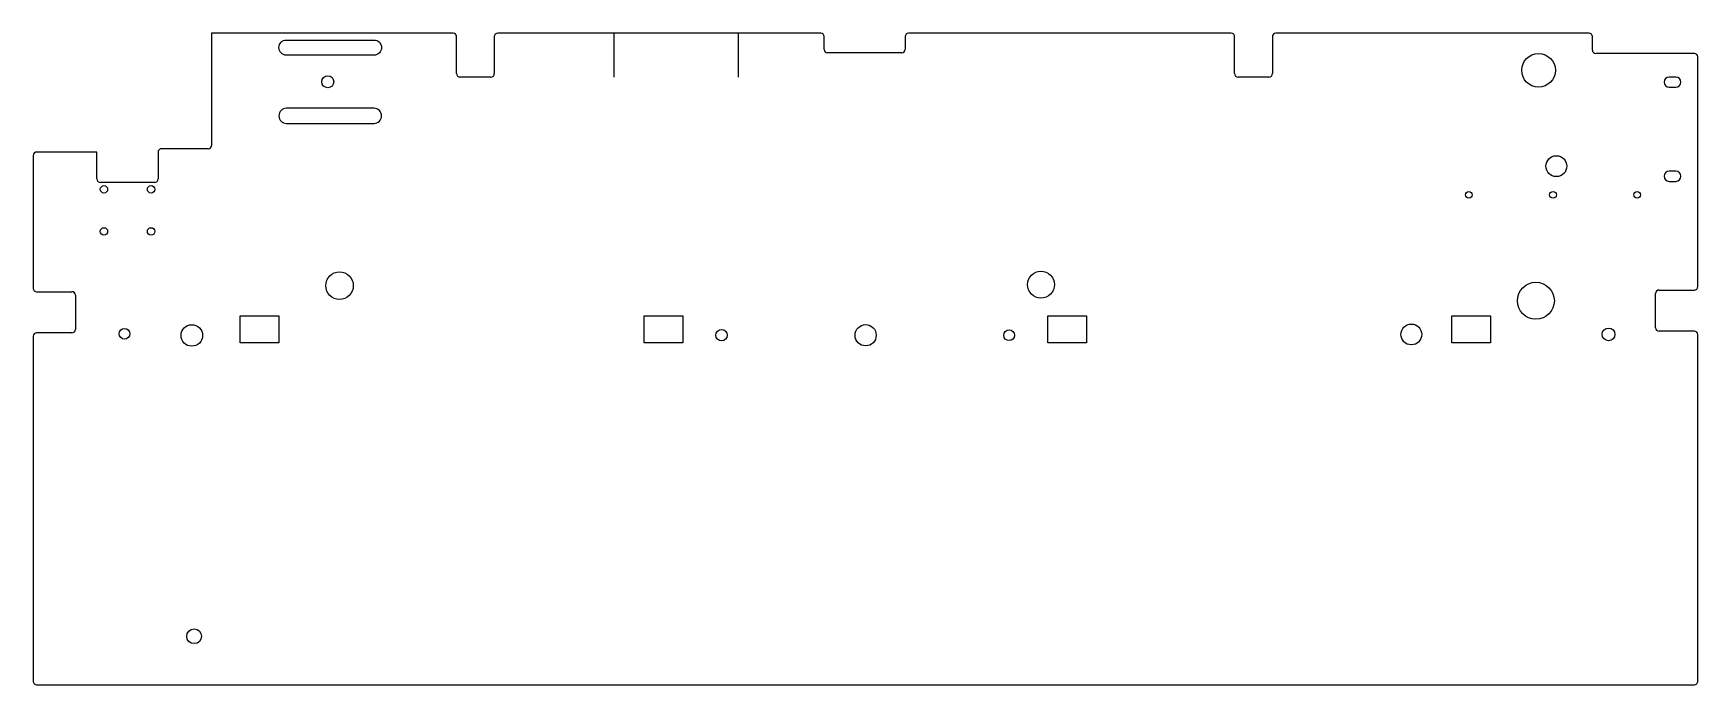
# Model space of a CAD drawing. Extents: x 51 to 546, y -227 to -34.
import ezdxf

# ---------------------------------------------------------------- set-up
doc = ezdxf.new("R2010")
doc.units = 0
doc.layers.get('0').update_dxf_attribs({"linetype": 'CONTINUOUS'})
doc.layers.add('도면층1', color=2, linetype='CONTINUOUS')

msp = doc.modelspace()

# ---------------------------------------------------------------- linework, layer by layer
at = {"linetype": 'Continuous'}
for p, q in [((175.7066, -33.7534), (103.9066, -33.7534)), ((103.9066, -33.7534), (103.9066, -67.0534)), ((284.9066, -33.7534), (188.9066, -33.7534)), ((406.9066, -33.7534), (311.0066, -33.7534)), ((513.2066, -33.7534), (420.1066, -33.7534)), ((176.7066, -45.7534), (176.7066, -34.7534)), ((187.9066, -34.7534), (187.9066, -45.7534)), ((285.9066, -38.5534), (285.9066, -34.7534)), ((309.0066, -39.5534), (286.9066, -39.5534)), ((310.0066, -34.7534), (310.0066, -38.5534)), ((407.9066, -45.7534), (407.9066, -34.7534)), ((419.1066, -34.7534), (419.1066, -45.7534)), ((514.2066, -38.7534), (514.2066, -34.7534)), ((544.5066, -39.7534), (515.2066, -39.7534)), ((545.5066, -109.0534), (545.5066, -40.7534)), ((186.9066, -46.7534), (177.7066, -46.7534)), ((418.1066, -46.7534), (408.9066, -46.7534)), ((69.8316, -69.0534), (51.9066, -69.0534)), ((69.8316, -77.0534), (69.8316, -69.0534)), ((87.9816, -69.0534), (87.9816, -77.0534)), ((102.9066, -68.0534), (88.9816, -68.0534)), ((50.9066, -70.0534), (50.9066, -109.5534)), ((86.9816, -78.0534), (70.8316, -78.0534)), ((51.9066, -110.5534), (62.4066, -110.5534)), ((63.4066, -111.5534), (63.4066, -121.7534)), ((533.0066, -121.2534), (533.0066, -111.0534)), ((534.0066, -110.0534), (544.5066, -110.0534)), ((62.4066, -122.7534), (51.9066, -122.7534)), ((544.5066, -122.2534), (534.0066, -122.2534)), ((545.5066, -226.3534), (545.5066, -123.2534)), ((50.9066, -123.7534), (50.9066, -226.3534)), ((51.9066, -227.3534), (544.5066, -227.3534))]:
    msp.add_line(p, q, dxfattribs=at)
for centre, start, end in [((175.7066, -34.7534), 0, 90), ((188.9066, -34.7534), 90, 180), ((284.9066, -34.7534), 0, 90), ((311.0066, -34.7534), 90, 180), ((406.9066, -34.7534), 0, 90), ((420.1066, -34.7534), 90, 180), ((513.2066, -34.7534), 0, 90), ((286.9066, -38.5534), 180, 270), ((309.0066, -38.5534), 270, 0), ((515.2066, -38.7534), 180, 270), ((544.5066, -40.7534), 0, 90), ((177.7066, -45.7534), 180, 270), ((186.9066, -45.7534), 270, 0), ((408.9066, -45.7534), 180, 270), ((418.1066, -45.7534), 270, 0), ((51.9066, -70.0534), 90, 180), ((88.9816, -69.0534), 90, 180), ((102.9066, -67.0534), 270, 0), ((70.8316, -77.0534), 180, 270), ((86.9816, -77.0534), 270, 0), ((51.9066, -109.5534), 180, 270), ((62.4066, -111.5534), 0, 90), ((534.0066, -111.0534), 90, 180), ((544.5066, -109.0534), 270, 360), ((51.9066, -123.7534), 90, 180), ((62.4066, -121.7534), 270, 0), ((534.0066, -121.2534), 180, 270), ((544.5066, -123.2534), 0, 90), ((51.9066, -226.3534), 180, 270), ((544.5066, -226.3534), 270, 360)]:
    msp.add_arc(centre, 1, start, end, dxfattribs=at)
at = {"layer": '도면층1', "linetype": 'Continuous'}
for p, q in [((223.4066, -33.7534), (223.4066, -46.7534)), ((260.4066, -33.7534), (260.4066, -46.7534))]:
    msp.add_line(p, q, dxfattribs=at)
for points in [[(126.1566, -35.7534), (152.1566, -35.7534, -1), (152.1566, -40.2534), (126.1566, -40.2534, -1)], [(539.0066, -46.7534), (537.0066, -46.7534, 0.41421356), (535.5066, -48.2534), (535.5066, -48.2534, 0.41421356), (537.0066, -49.7534), (539.0066, -49.7534, 0.41421356), (540.5066, -48.2534), (540.5066, -48.2534, 0.41421356)], [(126.1566, -56.0534, 1), (126.1566, -60.5534), (152.1566, -60.5534, 1), (152.1566, -56.0534)], [(539.0066, -74.7534), (537.0066, -74.7534, 0.41421356), (535.5066, -76.2534), (535.5066, -76.2534, 0.41421356), (537.0066, -77.7534), (539.0066, -77.7534, 0.41421356), (540.5066, -76.2534), (540.5066, -76.2534, 0.41421356)]]:
    msp.add_lwpolyline(points, format="xyb", close=True, dxfattribs=at)
for points in [[(112.4066, -117.7534), (123.9066, -117.7534), (123.9066, -125.7534), (112.4066, -125.7534)], [(232.4066, -117.7534), (243.9066, -117.7534), (243.9066, -125.7534), (232.4066, -125.7534)], [(352.4066, -117.7534), (363.9066, -117.7534), (363.9066, -125.7534), (352.4066, -125.7534)], [(472.4066, -117.7534), (483.9066, -117.7534), (483.9066, -125.7534), (472.4066, -125.7534)]]:
    msp.add_lwpolyline(points, close=True, dxfattribs=at)
for centre, radius in [((498.2066, -44.7534), 5), ((138.4066, -48.1534), 1.8), ((503.5066, -73.2534), 3.1), ((477.5066, -81.7534), 1), ((502.5066, -81.7534), 1), ((527.5066, -81.7534), 1), ((141.9066, -108.7534), 4.1), ((350.3375, -108.4475), 4), ((497.4066, -113.2534), 5.5), ((78.0066, -123.0534), 1.6), ((98.0066, -123.5534), 3.2), ((255.4375, -123.4975), 1.7), ((298.2375, -123.4975), 3.15), ((340.8875, -123.4975), 1.6), ((460.4066, -123.2534), 3.1), ((519.0066, -123.2534), 1.9), ((98.7066, -212.9534), 2.2)]:
    msp.add_circle(centre, radius, dxfattribs=at)
at = {"layer": '도면층1'}
for centre in [(71.9066, -80.1284), (85.9066, -80.1284), (71.9066, -92.6284), (85.9066, -92.6284)]:
    msp.add_circle(centre, 1.1, dxfattribs=at)

doc.saveas('drawing.dxf')
